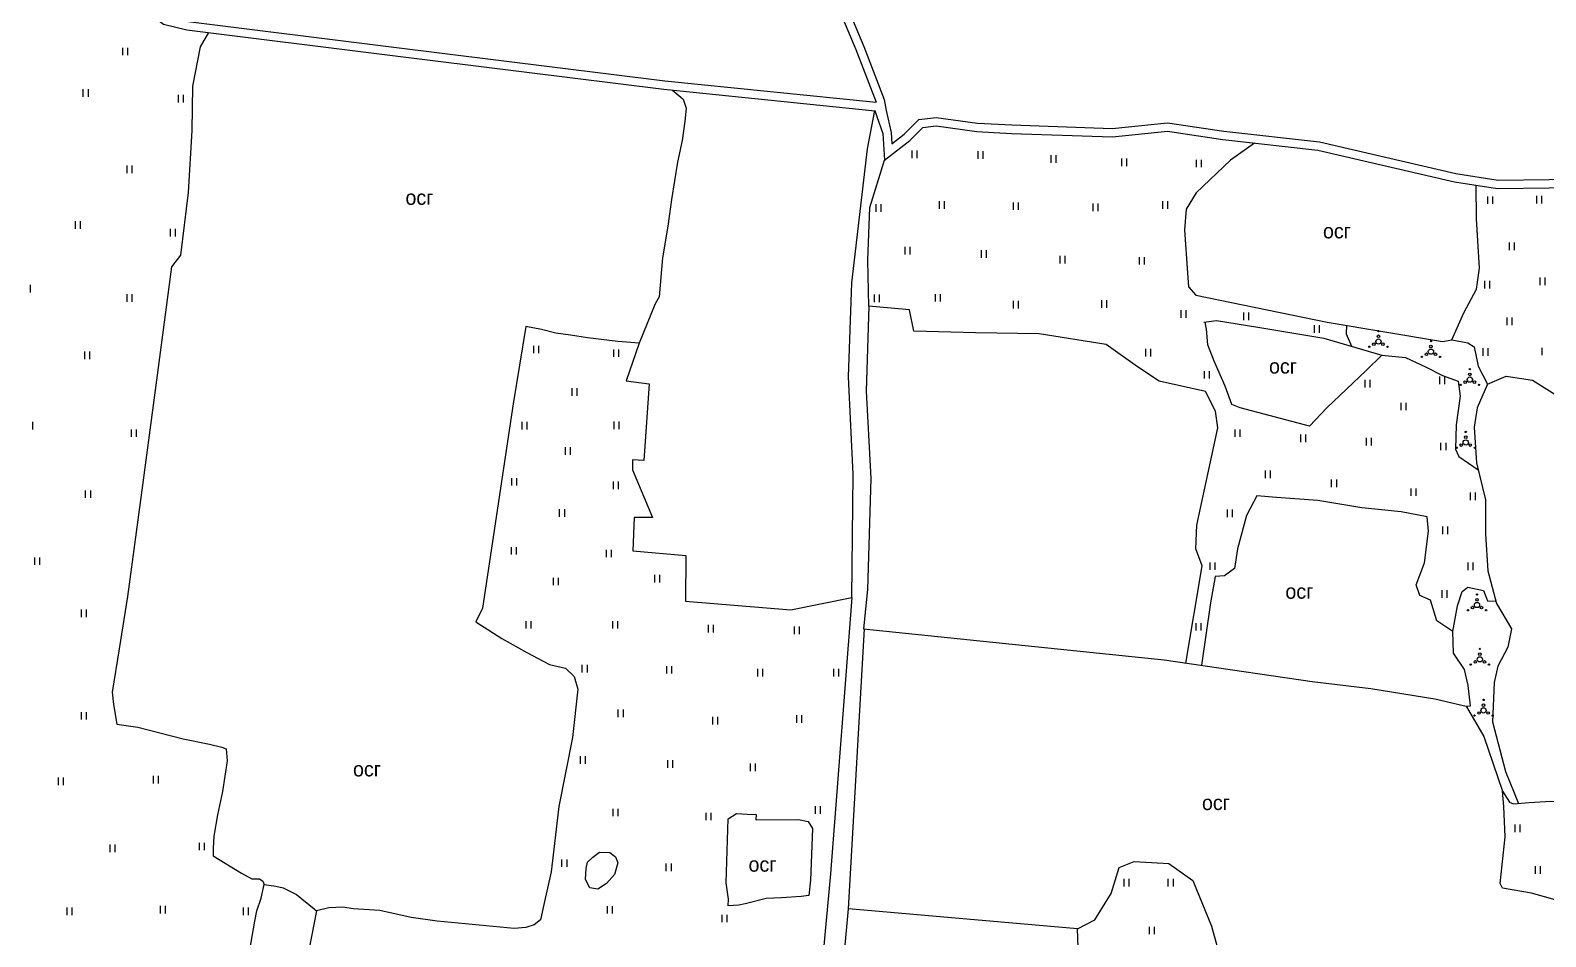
# Model space of a CAD drawing. Header units: millimetres. Extents: x 1379499 to 1411715, y 5652947 to 5671991.
# Drawn here: x 1400694 to 1401416, y 5661345 to 5661777 of the extents above; entities that cross this region are included whole.
import ezdxf

# ---------------------------------------------------------------- set-up
doc = ezdxf.new("R2010")
doc.units = ezdxf.units.MM
doc.layers.add('вулиці', color=7, linetype='Continuous')
doc.layers.add('на область', color=5, linetype='Continuous')
picture_1 = doc.add_image_def('image1.bmp', size_in_pixel=(3370, 2384))

msp = doc.modelspace()

# ---------------------------------------------------------------- linework, layer by layer
at = {"layer": 'вулиці', "color": 7, "lineweight": -2}
for p, q in [((1400738.27, 5661765.09), (1400738.27, 5661768.69)), ((1400740.67, 5661765.09), (1400740.67, 5661768.69)), ((1400719.5, 5661745.31), (1400719.5, 5661748.91)), ((1400721.9, 5661745.31), (1400721.9, 5661748.91)), ((1400764.88, 5661742.58), (1400764.88, 5661746.18)), ((1400767.28, 5661742.58), (1400767.28, 5661746.18)), ((1401114.24, 5661716.05), (1401114.24, 5661719.65)), ((1401116.64, 5661716.05), (1401116.64, 5661719.65)), ((1401145.72, 5661715.78), (1401145.72, 5661719.38)), ((1401148.12, 5661715.78), (1401148.12, 5661719.38)), ((1401180.45, 5661713.88), (1401180.45, 5661717.48)), ((1401182.85, 5661713.88), (1401182.85, 5661717.48)), ((1401214.09, 5661712.26), (1401214.09, 5661715.86)), ((1401216.49, 5661712.26), (1401216.49, 5661715.86)), ((1401249.64, 5661711.71), (1401249.64, 5661715.31)), ((1401252.04, 5661711.71), (1401252.04, 5661715.31)), ((1400740.34, 5661708.99), (1400740.34, 5661712.59)), ((1400742.74, 5661708.99), (1400742.74, 5661712.59)), ((1401097.15, 5661690.57), (1401097.15, 5661694.17)), ((1401099.55, 5661690.57), (1401099.55, 5661694.17)), ((1401127.26, 5661691.93), (1401127.26, 5661695.53)), ((1401129.66, 5661691.93), (1401129.66, 5661695.53)), ((1401162.54, 5661691.38), (1401162.54, 5661694.98)), ((1401164.94, 5661691.38), (1401164.94, 5661694.98)), ((1401200.53, 5661690.84), (1401200.53, 5661694.44)), ((1401202.93, 5661690.84), (1401202.93, 5661694.44)), ((1401233.63, 5661691.93), (1401233.63, 5661695.53)), ((1401236.03, 5661691.93), (1401236.03, 5661695.53)), ((1401388.45, 5661694.26), (1401388.45, 5661697.86)), ((1401390.85, 5661694.26), (1401390.85, 5661697.86)), ((1401411.82, 5661694.49), (1401411.82, 5661698.09)), ((1401414.22, 5661694.49), (1401414.22, 5661698.09)), ((1400715.76, 5661682.4), (1400715.76, 5661686)), ((1400718.16, 5661682.4), (1400718.16, 5661686)), ((1400761.03, 5661678.77), (1400761.03, 5661682.37)), ((1400763.43, 5661678.77), (1400763.43, 5661682.37)), ((1401110.98, 5661670.24), (1401110.98, 5661673.84)), ((1401113.38, 5661670.24), (1401113.38, 5661673.84)), ((1401147.34, 5661668.61), (1401147.34, 5661672.21)), ((1401149.74, 5661668.61), (1401149.74, 5661672.21)), ((1401398.76, 5661672.28), (1401398.76, 5661675.88)), ((1401401.16, 5661672.28), (1401401.16, 5661675.88)), ((1401184.79, 5661665.9), (1401184.79, 5661669.5)), ((1401187.19, 5661665.9), (1401187.19, 5661669.5)), ((1401222.51, 5661665.36), (1401222.51, 5661668.96)), ((1401224.91, 5661665.36), (1401224.91, 5661668.96)), ((1401387.07, 5661653.97), (1401387.07, 5661657.57)), ((1401389.47, 5661653.97), (1401389.47, 5661657.57)), ((1401413.43, 5661655.57), (1401413.43, 5661659.17)), ((1401415.83, 5661655.57), (1401415.83, 5661659.17)), ((1400694.31, 5661652.12), (1400694.31, 5661655.72)), ((1400740.41, 5661647.67), (1400740.41, 5661651.27)), ((1400742.81, 5661647.67), (1400742.81, 5661651.27)), ((1401096.33, 5661647.47), (1401096.33, 5661651.07)), ((1401098.73, 5661647.47), (1401098.73, 5661651.07)), ((1401125.36, 5661647.74), (1401125.36, 5661651.34)), ((1401127.76, 5661647.74), (1401127.76, 5661651.34)), ((1401162.54, 5661644.49), (1401162.54, 5661648.09)), ((1401164.94, 5661644.49), (1401164.94, 5661648.09)), ((1401204.6, 5661644.76), (1401204.6, 5661648.36)), ((1401207, 5661644.76), (1401207, 5661648.36)), ((1401242.34, 5661640.06), (1401242.34, 5661643.66)), ((1401244.74, 5661640.06), (1401244.74, 5661643.66)), ((1401272.23, 5661638.86), (1401272.23, 5661642.46)), ((1401274.63, 5661638.86), (1401274.63, 5661642.46)), ((1401305.92, 5661632.92), (1401305.92, 5661636.52)), ((1401308.32, 5661632.92), (1401308.32, 5661636.52)), ((1401397.62, 5661636.57), (1401397.62, 5661640.17)), ((1401400.02, 5661636.57), (1401400.02, 5661640.17)), ((1400720.21, 5661620.38), (1400720.21, 5661623.98)), ((1400722.61, 5661620.38), (1400722.61, 5661623.98)), ((1400934.11, 5661623.1), (1400934.11, 5661626.7)), ((1400936.51, 5661623.1), (1400936.51, 5661626.7)), ((1400972.16, 5661621.38), (1400972.16, 5661624.98)), ((1400974.56, 5661621.38), (1400974.56, 5661624.98)), ((1401225.51, 5661621.62), (1401225.51, 5661625.22)), ((1401227.91, 5661621.62), (1401227.91, 5661625.22)), ((1401386.16, 5661621.92), (1401386.16, 5661625.52)), ((1401388.56, 5661621.92), (1401388.56, 5661625.52)), ((1401414.34, 5661622.15), (1401414.34, 5661625.75)), ((1401253.55, 5661611.04), (1401253.55, 5661614.64)), ((1401255.95, 5661611.04), (1401255.95, 5661614.64)), ((1400952.39, 5661602.91), (1400952.39, 5661606.51)), ((1400954.79, 5661602.91), (1400954.79, 5661606.51)), ((1401330.03, 5661606.84), (1401330.03, 5661610.44)), ((1401332.43, 5661606.84), (1401332.43, 5661610.44)), ((1401365.56, 5661608.46), (1401365.56, 5661612.06)), ((1401367.96, 5661608.46), (1401367.96, 5661612.06)), ((1401347.1, 5661595.94), (1401347.1, 5661599.54)), ((1401349.5, 5661595.94), (1401349.5, 5661599.54)), ((1400695.52, 5661586.87), (1400695.52, 5661590.47)), ((1400742.44, 5661583.23), (1400742.44, 5661586.83)), ((1400744.84, 5661583.23), (1400744.84, 5661586.83)), ((1400928.52, 5661586.81), (1400928.52, 5661590.41)), ((1400930.92, 5661586.81), (1400930.92, 5661590.41)), ((1400972.38, 5661587.02), (1400972.38, 5661590.62)), ((1400974.78, 5661587.02), (1400974.78, 5661590.62)), ((1401268.1, 5661583.27), (1401268.1, 5661586.87)), ((1401270.5, 5661583.27), (1401270.5, 5661586.87)), ((1401299.41, 5661580.78), (1401299.41, 5661584.38)), ((1401301.81, 5661580.78), (1401301.81, 5661584.38)), ((1400949.16, 5661574.78), (1400949.16, 5661578.38)), ((1400951.56, 5661574.78), (1400951.56, 5661578.38)), ((1401330.59, 5661579.16), (1401330.59, 5661582.76)), ((1401332.99, 5661579.16), (1401332.99, 5661582.76)), ((1401366.13, 5661576.92), (1401366.13, 5661580.52)), ((1401368.53, 5661576.92), (1401368.53, 5661580.52)), ((1400923.58, 5661560.06), (1400923.58, 5661563.66)), ((1400925.98, 5661560.06), (1400925.98, 5661563.66)), ((1401282.51, 5661563.62), (1401282.51, 5661567.22)), ((1401284.91, 5661563.62), (1401284.91, 5661567.22)), ((1401314.07, 5661559.31), (1401314.07, 5661562.91)), ((1401316.47, 5661559.31), (1401316.47, 5661562.91)), ((1400720.61, 5661554.16), (1400720.61, 5661557.76)), ((1400723.01, 5661554.16), (1400723.01, 5661557.76)), ((1400971.95, 5661558.35), (1400971.95, 5661561.95)), ((1400974.35, 5661558.35), (1400974.35, 5661561.95)), ((1401351.86, 5661555.11), (1401351.86, 5661558.71)), ((1401354.26, 5661555.11), (1401354.26, 5661558.71)), ((1401380.13, 5661553.15), (1401380.13, 5661556.75)), ((1401382.53, 5661553.15), (1401382.53, 5661556.75)), ((1400946.37, 5661545.25), (1400946.37, 5661548.85)), ((1400948.77, 5661545.25), (1400948.77, 5661548.85)), ((1401264.51, 5661545.08), (1401264.51, 5661548.68)), ((1401266.91, 5661545.08), (1401266.91, 5661548.68)), ((1401366.97, 5661536.94), (1401366.97, 5661540.54)), ((1401369.37, 5661536.94), (1401369.37, 5661540.54)), ((1400923.37, 5661527.2), (1400923.37, 5661530.8)), ((1400925.77, 5661527.2), (1400925.77, 5661530.8)), ((1400968.73, 5661525.92), (1400968.73, 5661529.52)), ((1400971.13, 5661525.92), (1400971.13, 5661529.52)), ((1400696.36, 5661522.25), (1400696.36, 5661525.85)), ((1400698.76, 5661522.25), (1400698.76, 5661525.85)), ((1401256.19, 5661519.89), (1401256.19, 5661523.49)), ((1401258.59, 5661519.89), (1401258.59, 5661523.49)), ((1401379.03, 5661519.8), (1401379.03, 5661523.4)), ((1401381.43, 5661519.8), (1401381.43, 5661523.4)), ((1400943.49, 5661512.56), (1400943.49, 5661516.16)), ((1400945.89, 5661512.56), (1400945.89, 5661516.16)), ((1400991.75, 5661513.9), (1400991.75, 5661517.5)), ((1400994.15, 5661513.9), (1400994.15, 5661517.5)), ((1401366.72, 5661506.66), (1401366.72, 5661510.26)), ((1401369.12, 5661506.66), (1401369.12, 5661510.26)), ((1400718.6, 5661497.43), (1400718.6, 5661501.03)), ((1400721, 5661497.43), (1400721, 5661501.03)), ((1400930.35, 5661491.94), (1400930.35, 5661495.54)), ((1400932.75, 5661491.94), (1400932.75, 5661495.54)), ((1400971.64, 5661491.94), (1400971.64, 5661495.54)), ((1400974.04, 5661491.94), (1400974.04, 5661495.54)), ((1401017.22, 5661490.06), (1401017.22, 5661493.66)), ((1401019.62, 5661490.06), (1401019.62, 5661493.66)), ((1401058.24, 5661489.26), (1401058.24, 5661492.86)), ((1401060.64, 5661489.26), (1401060.64, 5661492.86)), ((1401249.59, 5661490.97), (1401249.59, 5661494.57)), ((1401251.99, 5661490.97), (1401251.99, 5661494.57)), ((1400957.16, 5661471.04), (1400957.16, 5661474.64)), ((1400959.56, 5661471.04), (1400959.56, 5661474.64)), ((1400997.38, 5661470.51), (1400997.38, 5661474.11)), ((1400999.78, 5661470.51), (1400999.78, 5661474.11)), ((1401040.81, 5661469.17), (1401040.81, 5661472.77)), ((1401043.21, 5661469.17), (1401043.21, 5661472.77)), ((1401077.01, 5661469.17), (1401077.01, 5661472.77)), ((1401079.41, 5661469.17), (1401079.41, 5661472.77)), ((1400718.6, 5661448.57), (1400718.6, 5661452.17)), ((1400721, 5661448.57), (1400721, 5661452.17)), ((1400974.32, 5661449.75), (1400974.32, 5661453.35)), ((1400976.72, 5661449.75), (1400976.72, 5661453.35)), ((1401019.36, 5661446.27), (1401019.36, 5661449.87)), ((1401021.76, 5661446.27), (1401021.76, 5661449.87)), ((1401059.31, 5661447.07), (1401059.31, 5661450.67)), ((1401061.71, 5661447.07), (1401061.71, 5661450.67)), ((1400956.35, 5661427.52), (1400956.35, 5661431.12)), ((1400958.75, 5661427.52), (1400958.75, 5661431.12)), ((1400997.91, 5661425.64), (1400997.91, 5661429.24)), ((1401000.31, 5661425.64), (1401000.31, 5661429.24)), ((1401037.32, 5661424.04), (1401037.32, 5661427.64)), ((1401039.72, 5661424.04), (1401039.72, 5661427.64)), ((1400707.69, 5661417.39), (1400707.69, 5661420.99)), ((1400710.09, 5661417.39), (1400710.09, 5661420.99)), ((1400752.97, 5661418.2), (1400752.97, 5661421.8)), ((1400755.37, 5661418.2), (1400755.37, 5661421.8)), ((1400971.89, 5661402.5), (1400971.89, 5661406.1)), ((1400974.29, 5661402.5), (1400974.29, 5661406.1)), ((1401016.13, 5661400.62), (1401016.13, 5661404.22)), ((1401018.53, 5661400.62), (1401018.53, 5661404.22)), ((1401068.16, 5661403.68), (1401068.16, 5661407.28)), ((1401070.56, 5661403.68), (1401070.56, 5661407.28)), ((1401401.42, 5661394.95), (1401401.42, 5661398.55)), ((1401403.82, 5661394.95), (1401403.82, 5661398.55)), ((1400732.35, 5661385.49), (1400732.35, 5661389.09)), ((1400734.75, 5661385.49), (1400734.75, 5661389.09)), ((1400774.79, 5661386.3), (1400774.79, 5661389.9)), ((1400777.19, 5661386.3), (1400777.19, 5661389.9)), ((1400947.49, 5661378.39), (1400947.49, 5661381.99)), ((1400949.89, 5661378.39), (1400949.89, 5661381.99)), ((1400997.18, 5661376.42), (1400997.18, 5661380.02)), ((1400999.58, 5661376.42), (1400999.58, 5661380.02)), ((1401411.11, 5661375.14), (1401411.11, 5661378.74)), ((1401413.51, 5661375.14), (1401413.51, 5661378.74)), ((1401215.24, 5661369.05), (1401215.24, 5661372.65)), ((1401217.64, 5661369.05), (1401217.64, 5661372.65)), ((1401236.27, 5661369.05), (1401236.27, 5661372.65)), ((1401238.67, 5661369.05), (1401238.67, 5661372.65)), ((1400711.74, 5661355.4), (1400711.74, 5661359)), ((1400714.14, 5661355.4), (1400714.14, 5661359)), ((1400756.21, 5661356.2), (1400756.21, 5661359.8)), ((1400758.61, 5661356.2), (1400758.61, 5661359.8)), ((1400795.82, 5661355.4), (1400795.82, 5661359)), ((1400798.22, 5661355.4), (1400798.22, 5661359)), ((1400969.1, 5661356.16), (1400969.1, 5661359.76)), ((1400971.5, 5661356.16), (1400971.5, 5661359.76)), ((1401023.71, 5661352), (1401023.71, 5661355.6)), ((1401026.11, 5661352), (1401026.11, 5661355.6)), ((1401227.28, 5661346.28), (1401227.28, 5661349.88)), ((1401229.68, 5661346.28), (1401229.68, 5661349.88))]:
    msp.add_line(p, q, dxfattribs=at)
for points in [[(1400965.06, 5662144.75), (1400966.24, 5662141.96), (1400986.19, 5662096.77), (1401001.88, 5662047.69), (1401012.24, 5662011.63), (1401019.94, 5661970.13), (1401028.23, 5661921.27), (1401041.64, 5661887.22), (1401091.22, 5661769.33), (1401100.86, 5661744.1)], [(1400960.75, 5662139.27), (1400962.45, 5662139.14), (1400982.45, 5662095.32), (1400998.05, 5662046.52), (1401008.34, 5662010.71), (1401016, 5661969.43), (1401024.35, 5661920.19), (1401037.93, 5661885.71), (1401087.51, 5661767.84), (1401097.12, 5661742.68)], [(1400364.13, 5661881.5), (1400372.35, 5661884.97), (1400391.07, 5661886.35), (1400434.23, 5661881.7), (1400607.32, 5661864.15), (1400621.31, 5661864.33), (1400641.89, 5661862.87), (1400681.35, 5661848.62), (1400705.33, 5661828.27), (1400736.52, 5661801.07), (1400759.39, 5661783.63), (1400769.5, 5661781.14), (1400864.8, 5661769.31), (1400996.42, 5661752.94), (1401097.12, 5661742.68)], [(1400364.68, 5661875.22), (1400372.29, 5661880.91), (1400390.85, 5661882.35), (1400433.81, 5661877.72), (1400607.14, 5661860.15), (1400621.2, 5661860.33), (1400641.05, 5661858.92), (1400679.32, 5661845.1), (1400702.72, 5661825.23), (1400733.99, 5661797.97), (1400757.62, 5661779.94), (1400768.78, 5661777.2), (1400864.3, 5661765.34), (1400995.97, 5661748.96), (1401096.72, 5661738.7)], [(1400779.12, 5661775.91), (1400775.18, 5661769.18), (1400771.55, 5661750.3), (1400771.11, 5661729.25), (1400769.4, 5661699.67), (1400765.82, 5661669.88), (1400761.45, 5661664.31), (1400754.07, 5661607.91), (1400747.76, 5661560.31), (1400740.47, 5661507.24), (1400736.65, 5661482.24), (1400733.17, 5661461.59), (1400733.83, 5661455.8), (1400735.49, 5661446.36), (1400745.43, 5661445.04), (1400767.14, 5661439.41), (1400779.59, 5661436.8), (1400785.44, 5661435.43), (1400787.58, 5661434.57), (1400788.01, 5661428.9), (1400785.87, 5661414.25), (1400783.46, 5661403.27), (1400781.66, 5661392.97), (1400781.4, 5661387.21), (1400781.4, 5661383.69), (1400794.91, 5661375.48), (1400799.81, 5661372.73), (1400803.42, 5661372.65), (1400804.96, 5661371.62), (1400805.65, 5661370.07), (1400811.15, 5661369.21), (1400814.67, 5661368.35), (1400821.03, 5661365.18), (1400829.45, 5661358.48), (1400830.57, 5661357.45), (1400825.76, 5661332.93)], [(1401000.2, 5661748.53), (1401005.26, 5661744.13), (1401006.7, 5661739.92), (1401005.92, 5661733.73), (1401004.7, 5661724.55), (1401002.49, 5661714.15), (1400999.64, 5661696.42), (1400997.94, 5661683.74), (1400995.31, 5661668.58), (1400993.75, 5661649.96), (1400991.89, 5661646.71), (1400984.3, 5661628), (1400974.08, 5661628.77), (1400959.65, 5661630.42), (1400951.6, 5661631.66), (1400944.48, 5661632.74), (1400937.66, 5661634.44), (1400930.23, 5661635.83), (1400924.16, 5661599.03), (1400909.59, 5661501.68), (1400906.51, 5661495.09), (1400918.81, 5661487.19), (1400930.81, 5661480.61), (1400941.49, 5661474.87), (1400949.14, 5661473.12), (1400953.28, 5661469.14), (1400955.04, 5661463.09), (1400952.49, 5661440.09), (1400946.02, 5661407.2), (1400942.28, 5661376.05), (1400938.85, 5661360.48), (1400937.32, 5661353.2), (1400934.22, 5661350.78), (1400930.28, 5661349.44), (1400924.75, 5661349.02), (1400888.02, 5661352.56), (1400875.72, 5661354.36), (1400860.8, 5661357.64), (1400848, 5661358.46), (1400843.08, 5661359.28), (1400836.36, 5661358.95), (1400830.57, 5661357.45)], [(1401100.86, 5661744.1), (1401101.96, 5661738.8), (1401104.23, 5661728.34), (1401104.56, 5661722.9), (1401110.54, 5661727.47), (1401117.5, 5661734.42), (1401125.65, 5661735.5), (1401145.4, 5661732.78), (1401161.72, 5661731.9), (1401209.56, 5661730.17), (1401235.94, 5661732.94), (1401262.79, 5661728.94), (1401308.23, 5661723.83), (1401373.26, 5661708.69), (1401393.32, 5661705.61), (1401417.6, 5661705.98), (1401427.67, 5661706.49), (1401433.11, 5661707.89), (1401442.53, 5661714.32), (1401449.69, 5661720.96), (1401453.41, 5661725.39), (1401455.49, 5661730.8)], [(1401085.51, 5661506.77), (1401086.16, 5661565.58), (1401083.99, 5661611.85), (1401085.54, 5661656.7), (1401092.98, 5661720.57), (1401096.56, 5661738.71)], [(1401096.56, 5661738.71), (1401097.41, 5661735.87), (1401100.26, 5661727.79), (1401101.02, 5661715.17), (1401113.18, 5661724.45), (1401119.37, 5661730.63), (1401125.64, 5661731.47), (1401145.01, 5661728.8), (1401161.54, 5661727.9), (1401209.7, 5661726.16), (1401235.86, 5661728.91), (1401262.27, 5661724.97), (1401307.55, 5661719.88), (1401372.5, 5661704.76), (1401393.05, 5661701.6), (1401417.73, 5661701.98), (1401428.28, 5661702.52), (1401434.79, 5661704.19), (1401445.03, 5661711.18), (1401452.59, 5661718.19), (1401456.9, 5661723.33), (1401458.31, 5661726.99)], [(1401277.28, 5661723.28), (1401265.84, 5661715.15), (1401249.61, 5661699.49), (1401244.82, 5661691.75), (1401243.9, 5661681.99), (1401245.37, 5661661.35), (1401245.93, 5661654.72), (1401249.43, 5661650.85), (1401311.98, 5661637.89), (1401366.91, 5661628.67), (1401371.36, 5661629.59), (1401377.08, 5661642.31), (1401382.98, 5661653.73), (1401384.46, 5661663.68), (1401382.99, 5661687.17), (1401382.86, 5661703.17)], [(1401244.69, 5661475.51), (1401252.4, 5661521.79), (1401249.34, 5661529.94), (1401249.85, 5661541.15), (1401259.79, 5661587.63), (1401258.77, 5661595.53), (1401253.93, 5661604.96), (1401231.99, 5661609.8), (1401221.54, 5661616.68), (1401206.66, 5661627.24), (1401174.78, 5661632.33), (1401144.43, 5661632.84), (1401115.1, 5661633.61), (1401113.06, 5661643.8), (1401093.68, 5661645.58), (1401093.12, 5661667.46), (1401094.09, 5661692.55), (1401101.02, 5661715.17)], [(1401371.36, 5661629.59), (1401378.96, 5661628.05), (1401381.96, 5661626.18), (1401383.83, 5661617.02), (1401388.32, 5661608.42), (1401397.11, 5661612.16), (1401409.65, 5661610.29), (1401425.93, 5661600.19), (1401435.69, 5661606.34), (1401440.31, 5661606.34), (1401447.77, 5661604.44), (1401448.4, 5661628.81), (1401445.17, 5661654.41), (1401441.19, 5661682.6), (1401439.05, 5661692.18), (1401438.16, 5661696.91), (1401440.33, 5661698.48), (1401442.98, 5661698.68), (1401452.24, 5661695.04), (1401465.44, 5661689.45), (1401471.77, 5661690.55), (1401469.02, 5661697.16), (1401462.27, 5661706.1), (1401452.59, 5661718.19)], [(1401093.68, 5661645.58), (1401092.36, 5661605.12), (1401094.54, 5661563.5), (1401092.99, 5661510.61), (1401091.05, 5661491.85)], [(1401253.25, 5661637.86), (1401259.21, 5661638.77), (1401278.95, 5661635.56), (1401310.38, 5661630.29), (1401337.92, 5661622.27), (1401330.58, 5661614.93), (1401311.76, 5661597.05), (1401303.5, 5661588.34), (1401270.46, 5661597.05), (1401266.56, 5661598.65), (1401263.34, 5661607.37), (1401258.07, 5661619.29), (1401255.08, 5661627.08), (1401254.39, 5661634.65), (1401253.89, 5661637.96)], [(1401321.07, 5661636.36), (1401321.05, 5661632.32), (1401323.51, 5661626.47)], [(1400984.3, 5661628), (1400978.06, 5661609.92), (1400989.04, 5661608.57), (1400986.47, 5661572), (1400981.04, 5661572.27), (1400981.05, 5661567.57), (1400990.54, 5661544.81), (1400981.86, 5661544.81), (1400981.18, 5661528.96), (1401006.54, 5661526.8), (1401006.27, 5661505.01), (1401056.52, 5661500.88), (1401085.51, 5661506.77), (1401075.31, 5661375.02), (1401069.86, 5661315.28)], [(1401337.92, 5661622.27), (1401349.19, 5661621.14), (1401358.72, 5661616.59), (1401366.91, 5661612.45), (1401374.25, 5661609.76), (1401375.29, 5661602.72), (1401373.43, 5661589.06), (1401373.01, 5661577.47), (1401374.67, 5661573.95), (1401383.84, 5661567.65)], [(1401388.32, 5661608.42), (1401383.33, 5661597.12), (1401381.92, 5661587.84), (1401383.05, 5661570.96), (1401387.27, 5661553.24), (1401387.27, 5661536.93), (1401388.4, 5661519.5), (1401392.62, 5661503.91), (1401399.66, 5661491.82), (1401397.97, 5661483.1), (1401393.19, 5661474.1), (1401391.5, 5661466.22), (1401390.66, 5661447.54), (1401396.85, 5661423.91), (1401403.08, 5661408.62)], [(1401371.8, 5661490.51), (1401364.18, 5661495.6), (1401361.22, 5661505.41), (1401356.02, 5661507.64), (1401354.28, 5661512.83), (1401358.25, 5661523.23), (1401360.23, 5661538.33), (1401359.49, 5661545.26), (1401347.1, 5661547.49), (1401328.51, 5661549.47), (1401307.45, 5661552.94), (1401287.87, 5661554.42), (1401278.45, 5661555.17), (1401273.5, 5661545.76), (1401269.28, 5661529.92), (1401267.8, 5661520.51), (1401263.09, 5661517.04), (1401258.63, 5661516.8), (1401256.4, 5661504.17), (1401252, 5661474.44)], [(1401378.07, 5661454.97), (1401380.27, 5661455.2), (1401379.03, 5661464.88), (1401377.33, 5661472.43), (1401372.03, 5661480.15), (1401371.8, 5661490.51), (1401374.06, 5661502.84), (1401376.2, 5661509.6), (1401378.91, 5661511.63), (1401386.35, 5661510.05), (1401388.26, 5661505.21), (1401392.33, 5661505)], [(1401516.3, 5661212.52), (1401502.03, 5661211.44), (1401484.04, 5661215.25), (1401464.33, 5661217.44), (1401451, 5661222.09), (1401443.17, 5661226.11), (1401437.66, 5661232.45), (1401437.87, 5661239.43), (1401439.78, 5661253.8), (1401438.3, 5661263.74), (1401435.5, 5661269.53), (1401421.32, 5661274.6), (1401402.06, 5661276.29), (1401361.01, 5661283.91), (1401319.24, 5661290.27), (1401265.71, 5661298.52), (1401262.33, 5661313.22), (1401194.05, 5661318.28), (1401193.09, 5661348.89), (1401083.9, 5661358.35), (1401091.59, 5661491.84)], [(1401091.05, 5661491.85), (1401234.34, 5661477.04), (1401304.74, 5661466.68), (1401332.79, 5661463.33), (1401363.17, 5661458.43), (1401378.07, 5661454.97), (1401386.57, 5661440.57), (1401395.38, 5661414.49), (1401398.75, 5661409.31), (1401400.63, 5661408.42), (1401408.14, 5661409.05), (1401418.38, 5661409.78), (1401427.5, 5661409.42), (1401436.53, 5661406.31), (1401443.26, 5661404.39), (1401451.15, 5661403.43), (1401461.15, 5661403.01), (1401476.5, 5661398.6)], [(1401415.37, 5661275.13), (1401415.03, 5661285.04), (1401414.39, 5661296.93), (1401409.29, 5661304.37), (1401413.96, 5661307.77), (1401428.63, 5661311.16), (1401435.22, 5661319.02), (1401436.29, 5661333.67), (1401431.18, 5661349.51), (1401420.55, 5661362.68), (1401409.28, 5661365.87), (1401395.47, 5661368.2), (1401394.4, 5661370.54), (1401396.74, 5661392.69), (1401396.11, 5661407.14), (1401395.38, 5661414.49)], [(1401026.64, 5661401.27), (1401030.6, 5661403.91), (1401035.68, 5661403.51), (1401040.05, 5661403.3), (1401039.85, 5661400.87), (1401060.06, 5661400.97), (1401064.74, 5661400.06), (1401066.77, 5661396.71), (1401065.85, 5661372.05), (1401065.04, 5661364.82), (1401061.39, 5661364.31), (1401052.04, 5661363.7), (1401044.73, 5661363.4), (1401034.67, 5661360.76), (1401031.72, 5661360.15), (1401026.64, 5661359.84), (1401026.85, 5661363.09), (1401025.73, 5661370.8), (1401026.64, 5661401.27)], [(1400962.13, 5661382.98), (1400965.38, 5661385.49), (1400970.31, 5661385.31), (1400972.92, 5661383.26), (1400974.13, 5661380.38), (1400972.45, 5661374.71), (1400968.64, 5661370.53), (1400964.55, 5661367.83), (1400960.73, 5661368.39), (1400958.68, 5661372.39), (1400959.06, 5661377.69), (1400959.71, 5661380.57), (1400962.13, 5661382.98)], [(1401193.09, 5661348.89), (1401201.2, 5661353.17), (1401209.13, 5661365.73), (1401212.8, 5661378.09), (1401219.95, 5661380.99), (1401236.58, 5661380.02), (1401247.99, 5661371.91), (1401256.88, 5661350.08), (1401260.94, 5661335.21), (1401264.62, 5661325.17), (1401264.83, 5661321.05), (1401262.33, 5661313.22)], [(1400798.62, 5661337.94), (1400801.27, 5661352.54), (1400802.11, 5661357.46), (1400804.15, 5661363.46), (1400805.65, 5661370.07)], [(1401080.51, 5661320.53), (1401084.02, 5661358.34)]]:
    msp.add_lwpolyline(points, dxfattribs=at)
for centre, radius in [((1401334.17, 5661627.45), 0.625), ((1401336.34, 5661628.7), 1.25), ((1401336.34, 5661631.2), 0.625), ((1401336.34, 5661633.7), 0.312), ((1401338.5, 5661627.45), 0.625), ((1401361.35, 5661628.88), 0.312), ((1401332.01, 5661626.2), 0.312), ((1401340.67, 5661626.2), 0.312), ((1401357.02, 5661621.38), 0.312), ((1401359.19, 5661622.63), 0.625), ((1401361.35, 5661623.88), 1.25), ((1401361.35, 5661626.38), 0.625), ((1401363.52, 5661622.63), 0.625), ((1401365.68, 5661621.38), 0.312), ((1401379.89, 5661613.06), 0.625), ((1401379.89, 5661615.56), 0.312), ((1401375.56, 5661608.06), 0.312), ((1401377.72, 5661609.31), 0.625), ((1401379.89, 5661610.56), 1.25), ((1401382.05, 5661609.31), 0.625), ((1401384.22, 5661608.06), 0.312), ((1401377.92, 5661583.13), 0.625), ((1401377.92, 5661585.63), 0.312), ((1401373.59, 5661578.13), 0.312), ((1401375.76, 5661579.38), 0.625), ((1401377.92, 5661580.63), 1.25), ((1401380.09, 5661579.38), 0.625), ((1401382.25, 5661578.13), 0.312), ((1401383.29, 5661503.18), 1.25), ((1401383.29, 5661505.68), 0.625), ((1401383.29, 5661508.18), 0.312), ((1401378.96, 5661500.68), 0.312), ((1401381.12, 5661501.93), 0.625), ((1401385.45, 5661501.93), 0.625), ((1401387.62, 5661500.68), 0.312), ((1401382.49, 5661476.04), 0.625), ((1401384.65, 5661477.29), 1.25), ((1401384.65, 5661479.79), 0.625), ((1401384.65, 5661482.29), 0.312), ((1401386.82, 5661476.04), 0.625), ((1401380.32, 5661474.79), 0.312), ((1401388.98, 5661474.79), 0.312), ((1401386.42, 5661452.96), 1.25), ((1401386.42, 5661455.46), 0.625), ((1401386.42, 5661457.96), 0.312), ((1401382.09, 5661450.46), 0.312), ((1401384.26, 5661451.71), 0.625), ((1401388.59, 5661451.71), 0.625), ((1401390.75, 5661450.46), 0.312)]:
    msp.add_circle(centre, radius, dxfattribs=at)

# ---------------------------------------------------------------- texts
for p in [(1400872.93, 5661693.84), (1401309.93, 5661677.86), (1401284.23, 5661613.45), (1401292.03, 5661506.16), (1400847.95, 5661421.5), (1401252.3, 5661405.48), (1401036.32, 5661376.11)]:
    msp.add_text('осг', height=7, dxfattribs=at).set_placement(p)

# ---------------------------------------------------------------- pictures from other files: only their frames are drawn
at = {"layer": 'на область', "color": 7, "lineweight": -2}
image = msp.add_image(picture_1, insert=(1395288.55, 5652947.02), size_in_units=(16426, 11620.05), dxfattribs=at)
image.dxf.flags = 7

doc.saveas('drawing.dxf')
